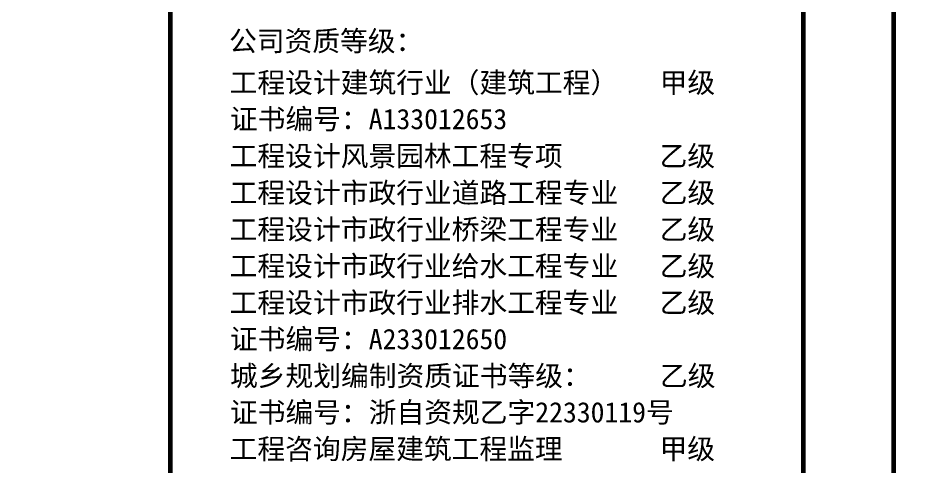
# Model space of a CAD drawing. Header units: millimetres. Extents: x 127372 to 484122, y -11543 to 72607.
# Drawn here: x 355514 to 365541, y 62283 to 67247 of the extents above; entities that cross this region are included whole.
import ezdxf
from ezdxf.enums import TextEntityAlignment as Align

# ---------------------------------------------------------------- set-up
doc = ezdxf.new("R2010")
doc.units = ezdxf.units.MM
doc.layers.get('Defpoints').update_dxf_attribs({"color": 210})
doc.layers.add('0-cxFrame', color=155, linetype='Continuous')
doc.layers.add('0-cxText', color=131, linetype='Continuous', lineweight=25)
doc.styles.add('cx_biaoti', font='')
doc.styles.add('cx_tuming', font='simhei.ttf')
doc.styles.add('cx_tuqian1', font='')
doc.styles.add('黑体', font='simhei.ttf', dxfattribs={"height": 12})
doc.styles.get('cx_biaoti').set_extended_font_data('SimSun')
doc.styles.get('cx_tuqian1').set_extended_font_data('SimSun')

# ---------------------------------------------------------------- blocks, each defined once
blk = doc.blocks.new('zjcx_TT(Dragon)')
at = {"layer": '0-cxFrame', "const_width": 30}
blk.add_lwpolyline([(-7000, -10200), (0, -10200), (0, 0), (-7000, 0)], close=True, dxfattribs=at)
at = {"color": 7, "style": 'cx_biaoti'}
for s, p in [('公司资质等级：', (-6350, -4700)), ('工程设计建筑行业（建筑工程）   甲级', (-6344, -5160)), ('证书编号：A133012653', (-6340, -5563)), ('工程设计风景园林工程专项       乙级', (-6344, -5972)), ('工程设计市政行业道路工程专业   乙级', (-6344, -6379)), ('工程设计市政行业桥梁工程专业   乙级', (-6344, -6784)), ('工程设计市政行业给水工程专业   乙级', (-6344, -7189)), ('工程设计市政行业排水工程专业   乙级', (-6344, -7594)), ('证书编号：A233012650', (-6340, -7997)), ('城乡规划编制资质证书等级：     乙级', (-6340, -8404)), ('证书编号：浙自资规乙字22330119号', (-6340, -8807)), ('工程咨询房屋建筑工程监理       甲级', (-6344, -9212))]:
    blk.add_text(s, height=225, dxfattribs=at).set_placement(p)
blk = doc.blocks.new('zjcx_T0(Dragon)')
at = {"layer": '0-cxFrame', "const_width": 50}
blk.add_lwpolyline([(0, 82100), (-7000, 82100), (-7000, 0), (0, 0)], close=True, dxfattribs=at)
at = {"layer": '0-cxFrame'}
blk.add_blockref('zjcx_TT(Dragon)', (0, 82100), dxfattribs=at)
blk = doc.blocks.new('TK22.A0 L(Dragon)')
at = {"layer": '0-cxFrame', "color": 7, "const_width": 0.5}
blk.add_lwpolyline([(0, 0), (-1189, 0), (-1189, 841), (0, 841)], close=True, dxfattribs=at)
at = {"layer": '0-cxFrame', "const_width": 0.5}
for points in [[(-80, 10), (-1169, 10), (-1169, 831), (-80, 831)], [(-10, 10), (-80, 10), (-80, 831), (-10, 831)]]:
    blk.add_lwpolyline(points, close=True, dxfattribs=at)
at = {"layer": '0-cxFrame', "xscale": 0.01, "yscale": 0.01, "zscale": 0.01}
blk.add_blockref('zjcx_T0(Dragon)', (-10, 10), dxfattribs=at)
at = {"style": '黑体', "flags": 4}
blk.add_attdef('图幅', text='', height=3.3, dxfattribs=at).set_placement((-40, 3), align=Align.RIGHT)
at = {"layer": '0-cxText', "flags": 4}
for tag, height, style, p in [('建设单位', 3.5, 'cx_tuming', (-45, 240)), ('项目名称', 3.5, 'cx_tuming', (-45, 210)), ('子项名称', 3.5, 'cx_tuming', (-45, 180)), ('工程编号', 3.3, 'cx_tuqian1', (-35, 165)), ('图名1', 3.5, 'cx_tuming', (-45, 87)), ('图名2', 3.5, 'cx_tuming', (-45, 79)), ('图名3', 3.5, 'cx_tuming', (-45, 71)), ('出图日期', 3.3, 'cx_tuqian1', (-39, 60)), ('专业', 3.3, 'cx_tuqian1', (-55, 52)), ('图号', 3.3, 'cx_tuqian1', (-55, 44)), ('版次', 3.3, 'cx_tuqian1', (-20, 44))]:
    blk.add_attdef(tag, text='', height=height, dxfattribs=dict(at, style=style)).set_placement(p, align=Align.MIDDLE)
at = {"layer": 'Defpoints', "color": 6, "flags": 4}
for tag, height, style, p in [('tufu', 3.3, '黑体', (-12, 12)), ('dwfname', 4, 'cx_tuqian1', (-80, 3))]:
    blk.add_attdef(tag, text='', height=height, dxfattribs=dict(at, style=style)).set_placement(p, align=Align.RIGHT)

msp = doc.modelspace()

# ---------------------------------------------------------------- block references
at = {"layer": '0-cxFrame', "xscale": 100, "yscale": 100, "zscale": 100}
for p in [(365197, -11518), (484097, -11518)]:
    msp.add_blockref('TK22.A0 L(Dragon)', p, dxfattribs=at)

doc.saveas('drawing.dxf')
